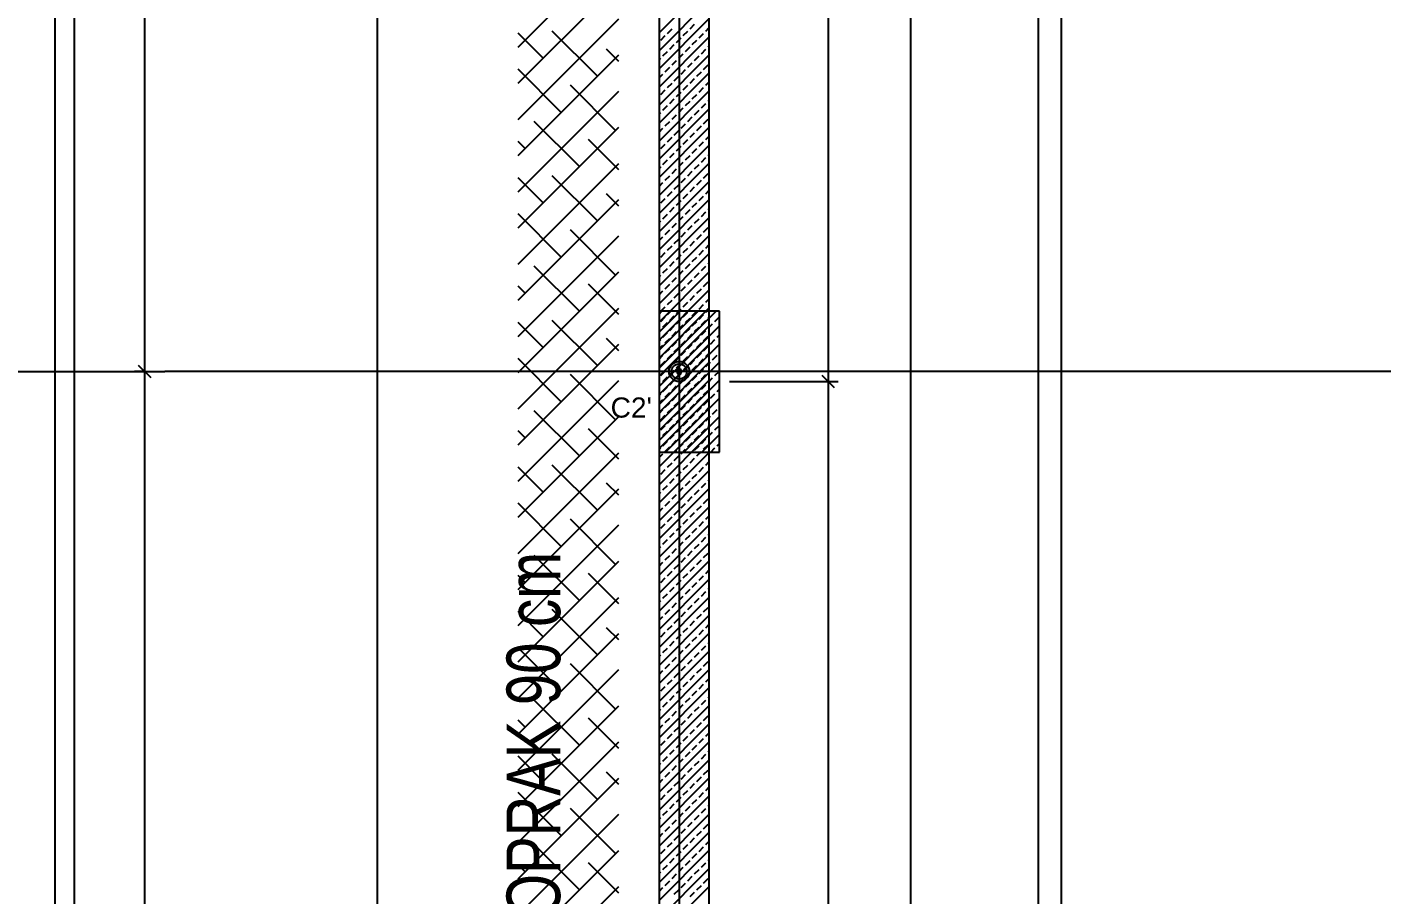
# Model space of a CAD drawing. Header units: millimetres. Extents: x 43168.9 to 43194.6, y -25545.1 to -25543.4.
# Drawn here: x 43169.0012 to 43169.1358, y -25544.1559 to -25544.0697 of the extents above; entities that cross this region are included whole.
import ezdxf

# ---------------------------------------------------------------- set-up
doc = ezdxf.new("R2010")
doc.units = ezdxf.units.MM
doc.header["$LTSCALE"] = 200
doc.linetypes.add('DASHDOT', pattern=[1, 0.5, -0.25, 0, -0.25])
doc.linetypes.add('DASHDOT2', pattern=[0.5, 0.25, -0.125, 0, -0.125])
for name, color, linetype in [('aks_sgh', 5, 'DASHDOT2'), ('arsasiniri_sgh', 10, 'Continuous'), ('kolon-b.a_sgh', 6, 'Continuous'), ('olcuaks_sgh', 41, 'Continuous'), ('olcuic_sgh', 183, 'Continuous'), ('tarama-betonarme_sgh', 223, 'Continuous'), ('tarama-zemin_sgh', 197, 'Continuous'), ('yapi-yaklasma_sgh', 41, 'DASHDOT'), ('yazi-genel_sgh', 7, 'Continuous')]:
    doc.layers.add(name, color=color, linetype=linetype)
doc.styles.add('1-200', font='arial.ttf', dxfattribs={"height": 60})
doc.styles.add('text2', font='arial.ttf')

msp = doc.modelspace()

# ---------------------------------------------------------------- hatches: boundary and pattern name
h = msp.add_hatch(color=256)
edge = h.paths.add_edge_path()
edge.add_arc((43169.066, -25544.10392), 0.001, 0, 360)
edge = h.paths.add_edge_path(flags=16)
edge.add_arc((43169.066, -25544.10392), 0.00075, 0, 360)

# ---------------------------------------------------------------- linework, layer by layer
at = {"color": 0, "linetype": 'ByBlock', "lineweight": -2}
for p, q in [((43169.01228, -25544.10332), (43169.01348, -25544.10452)), ((43169.01348, -25544.10452), (43169.01228, -25544.10332)), ((43169.0662, -25544.10372), (43169.0658, -25544.10372)), ((43169.0658, -25544.10372), (43169.0658, -25544.10412)), ((43169.0658, -25544.10412), (43169.0662, -25544.10412)), ((43169.06607, -25544.10385), (43169.06593, -25544.10399)), ((43169.06607, -25544.10399), (43169.06593, -25544.10385)), ((43169.0662, -25544.10412), (43169.0662, -25544.10372)), ((43169.08021, -25544.10432), (43169.08141, -25544.10552)), ((43169.08141, -25544.10552), (43169.08021, -25544.10432))]:
    msp.add_line(p, q, dxfattribs=at)
msp.add_line((43168.9922, -25544.10392), (43169.01488, -25544.10392))
at = {"color": 0, "linetype": 'Continuous', "lineweight": -2}
for radius in [0.001, 0.00075]:
    msp.add_circle((43169.066, -25544.10392), radius, dxfattribs=at)
at = {"layer": 'aks_sgh'}
for p, q in [((43169.036, -25543.74092), (43169.036, -25544.78992)), ((43169.066, -25543.74092), (43169.066, -25544.78992)), ((43169.089, -25543.74092), (43169.089, -25544.78992)), ((43169.99088, -25544.10392), (43169.01488, -25544.10392))]:
    msp.add_line(p, q, dxfattribs=at)
at = {"layer": 'arsasiniri_sgh', "color": 14}
msp.add_line((43169.004, -25544.89), (43169.004, -25543.58847), dxfattribs=at)
at = {"layer": 'kolon-b.a_sgh'}
for p, q in [((43169.064, -25543.97792), (43169.064, -25544.10992)), ((43169.069, -25544.10492), (43169.069, -25543.98292)), ((43169.07, -25544.09792), (43169.064, -25544.09792)), ((43169.064, -25544.09792), (43169.064, -25544.11192)), ((43169.07, -25544.11192), (43169.07, -25544.09792)), ((43169.069, -25544.10492), (43169.069, -25544.10492)), ((43169.069, -25544.22292), (43169.069, -25544.10492)), ((43169.064, -25544.10992), (43169.064, -25544.21792)), ((43169.064, -25544.10992), (43169.064, -25544.10992)), ((43169.064, -25544.11192), (43169.07, -25544.11192))]:
    msp.add_line(p, q, dxfattribs=at)
at = {"layer": 'olcuaks_sgh'}
for p, q in [((43169.00588, -25543.79213), (43169.00588, -25544.78874)), ((43169.01288, -25543.98367), (43169.01288, -25544.10417)), ((43169.01288, -25544.10367), (43169.01288, -25544.22417)), ((43169.01288, -25544.10392), (43169.01188, -25544.10392)), ((43169.01288, -25544.10392), (43169.01188, -25544.10392))]:
    msp.add_line(p, q, dxfattribs=at)
at = {"layer": 'olcuic_sgh'}
for p, q in [((43169.10169, -25543.91167), (43169.10169, -25544.78367)), ((43169.08081, -25543.98267), (43169.08081, -25544.10517)), ((43169.071, -25544.10492), (43169.08181, -25544.10492)), ((43169.071, -25544.10492), (43169.08181, -25544.10492)), ((43169.08081, -25544.10467), (43169.08081, -25544.22317))]:
    msp.add_line(p, q, dxfattribs=at)
at = {"layer": 'tarama-betonarme_sgh'}
for p, q in [((43169.064, -25544.07027), (43169.069, -25544.06527)), ((43169.064, -25544.07207), (43169.069, -25544.06707)), ((43169.064, -25544.07386), (43169.069, -25544.06886)), ((43169.06484, -25544.07033), (43169.06529, -25544.06988)), ((43169.06709, -25544.06988), (43169.06754, -25544.06943)), ((43169.06866, -25544.0701), (43169.069, -25544.06976)), ((43169.064, -25544.07566), (43169.069, -25544.07066)), ((43169.06417, -25544.071), (43169.06462, -25544.07055)), ((43169.06574, -25544.07123), (43169.06619, -25544.07078)), ((43169.06641, -25544.07055), (43169.06686, -25544.0701)), ((43169.06731, -25544.07145), (43169.06776, -25544.071)), ((43169.06798, -25544.07078), (43169.06843, -25544.07033)), ((43169.064, -25544.07745), (43169.069, -25544.07245)), ((43169.06439, -25544.07257), (43169.06484, -25544.07212)), ((43169.06507, -25544.0719), (43169.06551, -25544.07145)), ((43169.06596, -25544.0728), (43169.06641, -25544.07235)), ((43169.06664, -25544.07212), (43169.06709, -25544.07167)), ((43169.06754, -25544.07302), (43169.06798, -25544.07257)), ((43169.06821, -25544.07235), (43169.06866, -25544.0719)), ((43169.06888, -25544.07167), (43169.069, -25544.07156)), ((43169.064, -25544.07296), (43169.06417, -25544.0728)), ((43169.06462, -25544.07414), (43169.06507, -25544.07369)), ((43169.06529, -25544.07347), (43169.06574, -25544.07302)), ((43169.06619, -25544.07437), (43169.06664, -25544.07392)), ((43169.06686, -25544.07369), (43169.06731, -25544.07325)), ((43169.06843, -25544.07392), (43169.06888, -25544.07347)), ((43169.064, -25544.07925), (43169.069, -25544.07425)), ((43169.064, -25544.07476), (43169.06439, -25544.07437)), ((43169.06484, -25544.07572), (43169.06529, -25544.07527)), ((43169.06551, -25544.07504), (43169.06596, -25544.07459)), ((43169.06709, -25544.07527), (43169.06754, -25544.07482)), ((43169.06776, -25544.07459), (43169.06821, -25544.07414)), ((43169.06866, -25544.07549), (43169.069, -25544.07515)), ((43169.064, -25544.08105), (43169.069, -25544.07605)), ((43169.06417, -25544.07639), (43169.06462, -25544.07594)), ((43169.06574, -25544.07661), (43169.06619, -25544.07616)), ((43169.06641, -25544.07594), (43169.06686, -25544.07549)), ((43169.06731, -25544.07684), (43169.06776, -25544.07639)), ((43169.06798, -25544.07616), (43169.06843, -25544.07572)), ((43169.064, -25544.08284), (43169.069, -25544.07784)), ((43169.06439, -25544.07796), (43169.06484, -25544.07751)), ((43169.06507, -25544.07729), (43169.06551, -25544.07684)), ((43169.06596, -25544.07818), (43169.06641, -25544.07774)), ((43169.06664, -25544.07751), (43169.06709, -25544.07706)), ((43169.06754, -25544.07841), (43169.06798, -25544.07796)), ((43169.06821, -25544.07774), (43169.06866, -25544.07729)), ((43169.06888, -25544.07706), (43169.069, -25544.07694)), ((43169.064, -25544.07835), (43169.06417, -25544.07818)), ((43169.06462, -25544.07953), (43169.06507, -25544.07908)), ((43169.06529, -25544.07886), (43169.06574, -25544.07841)), ((43169.06619, -25544.07976), (43169.06664, -25544.07931)), ((43169.06686, -25544.07908), (43169.06731, -25544.07863)), ((43169.06843, -25544.07931), (43169.06888, -25544.07886)), ((43169.064, -25544.08464), (43169.069, -25544.07964)), ((43169.064, -25544.08015), (43169.06439, -25544.07976)), ((43169.06484, -25544.0811), (43169.06529, -25544.08065)), ((43169.06551, -25544.08043), (43169.06596, -25544.07998)), ((43169.06709, -25544.08065), (43169.06754, -25544.08021)), ((43169.06776, -25544.07998), (43169.06821, -25544.07953)), ((43169.06866, -25544.08088), (43169.069, -25544.08054)), ((43169.064, -25544.08643), (43169.069, -25544.08143)), ((43169.06417, -25544.08178), (43169.06462, -25544.08133)), ((43169.06574, -25544.082), (43169.06619, -25544.08155)), ((43169.06641, -25544.08133), (43169.06686, -25544.08088)), ((43169.06731, -25544.08223), (43169.06776, -25544.08178)), ((43169.06798, -25544.08155), (43169.06843, -25544.0811)), ((43169.064, -25544.08823), (43169.069, -25544.08323)), ((43169.06439, -25544.08335), (43169.06484, -25544.0829)), ((43169.06507, -25544.08267), (43169.06551, -25544.08223)), ((43169.06596, -25544.08357), (43169.06641, -25544.08312)), ((43169.06664, -25544.0829), (43169.06709, -25544.08245)), ((43169.06754, -25544.0838), (43169.06798, -25544.08335)), ((43169.06821, -25544.08312), (43169.06866, -25544.08267)), ((43169.06888, -25544.08245), (43169.069, -25544.08233)), ((43169.064, -25544.08374), (43169.06417, -25544.08357)), ((43169.06462, -25544.08492), (43169.06507, -25544.08447)), ((43169.06529, -25544.08425), (43169.06574, -25544.0838)), ((43169.06619, -25544.08514), (43169.06664, -25544.0847)), ((43169.06686, -25544.08447), (43169.06731, -25544.08402)), ((43169.06843, -25544.0847), (43169.06888, -25544.08425)), ((43169.064, -25544.09003), (43169.069, -25544.08503)), ((43169.064, -25544.08554), (43169.06439, -25544.08514)), ((43169.06484, -25544.08649), (43169.06529, -25544.08604)), ((43169.06551, -25544.08582), (43169.06596, -25544.08537)), ((43169.06709, -25544.08604), (43169.06754, -25544.08559)), ((43169.06776, -25544.08537), (43169.06821, -25544.08492)), ((43169.06866, -25544.08627), (43169.069, -25544.08592)), ((43169.064, -25544.09182), (43169.069, -25544.08682)), ((43169.06417, -25544.08717), (43169.06462, -25544.08672)), ((43169.06574, -25544.08739), (43169.06619, -25544.08694)), ((43169.06641, -25544.08672), (43169.06686, -25544.08627)), ((43169.06731, -25544.08761), (43169.06776, -25544.08717)), ((43169.06798, -25544.08694), (43169.06843, -25544.08649)), ((43169.064, -25544.09362), (43169.069, -25544.08862)), ((43169.06439, -25544.08874), (43169.06484, -25544.08829)), ((43169.06507, -25544.08806), (43169.06551, -25544.08761)), ((43169.06596, -25544.08896), (43169.06641, -25544.08851)), ((43169.06664, -25544.08829), (43169.06709, -25544.08784)), ((43169.06754, -25544.08919), (43169.06798, -25544.08874)), ((43169.06821, -25544.08851), (43169.06866, -25544.08806)), ((43169.06888, -25544.08784), (43169.069, -25544.08772)), ((43169.064, -25544.08913), (43169.06417, -25544.08896)), ((43169.06462, -25544.09031), (43169.06507, -25544.08986)), ((43169.06529, -25544.08963), (43169.06574, -25544.08919)), ((43169.06619, -25544.09053), (43169.06664, -25544.09008)), ((43169.06686, -25544.08986), (43169.06731, -25544.08941)), ((43169.06843, -25544.09008), (43169.06888, -25544.08963)), ((43169.064, -25544.09542), (43169.069, -25544.09042)), ((43169.064, -25544.09092), (43169.06439, -25544.09053)), ((43169.06484, -25544.09188), (43169.06529, -25544.09143)), ((43169.06551, -25544.09121), (43169.06596, -25544.09076)), ((43169.06709, -25544.09143), (43169.06754, -25544.09098)), ((43169.06776, -25544.09076), (43169.06821, -25544.09031)), ((43169.06866, -25544.09166), (43169.069, -25544.09131)), ((43169.064, -25544.09721), (43169.069, -25544.09221)), ((43169.06417, -25544.09255), (43169.06462, -25544.0921)), ((43169.06574, -25544.09278), (43169.06619, -25544.09233)), ((43169.06641, -25544.0921), (43169.06686, -25544.09166)), ((43169.06731, -25544.093), (43169.06776, -25544.09255)), ((43169.06798, -25544.09233), (43169.06843, -25544.09188)), ((43169.064, -25544.09901), (43169.069, -25544.09401)), ((43169.06439, -25544.09412), (43169.06484, -25544.09368)), ((43169.06507, -25544.09345), (43169.06551, -25544.093)), ((43169.06596, -25544.09435), (43169.06641, -25544.0939)), ((43169.06664, -25544.09368), (43169.06709, -25544.09323)), ((43169.06754, -25544.09457), (43169.06798, -25544.09412)), ((43169.06821, -25544.0939), (43169.06866, -25544.09345)), ((43169.06888, -25544.09323), (43169.069, -25544.09311)), ((43169.064, -25544.09452), (43169.06417, -25544.09435)), ((43169.06462, -25544.0957), (43169.06507, -25544.09525)), ((43169.06529, -25544.09502), (43169.06574, -25544.09457)), ((43169.06619, -25544.09592), (43169.06664, -25544.09547)), ((43169.06686, -25544.09525), (43169.06731, -25544.0948)), ((43169.06843, -25544.09547), (43169.06888, -25544.09502)), ((43169.064, -25544.1008), (43169.069, -25544.0958)), ((43169.064, -25544.09631), (43169.06439, -25544.09592)), ((43169.06484, -25544.09727), (43169.06529, -25544.09682)), ((43169.06551, -25544.09659), (43169.06596, -25544.09615)), ((43169.06709, -25544.09682), (43169.06754, -25544.09637)), ((43169.06776, -25544.09615), (43169.06821, -25544.0957)), ((43169.06866, -25544.09704), (43169.069, -25544.0967)), ((43169.064, -25544.1026), (43169.069, -25544.0976)), ((43169.064, -25544.09821), (43169.06429, -25544.09792)), ((43169.064, -25544.10001), (43169.06609, -25544.09792)), ((43169.064, -25544.1018), (43169.06788, -25544.09792)), ((43169.064, -25544.1036), (43169.06968, -25544.09792)), ((43169.06417, -25544.09794), (43169.06462, -25544.09749)), ((43169.06484, -25544.09827), (43169.06519, -25544.09792)), ((43169.06574, -25544.09817), (43169.06619, -25544.09772)), ((43169.06641, -25544.09749), (43169.06686, -25544.09704)), ((43169.06641, -25544.09849), (43169.06686, -25544.09804)), ((43169.06731, -25544.09839), (43169.06776, -25544.09794)), ((43169.06798, -25544.09772), (43169.06843, -25544.09727)), ((43169.06798, -25544.09872), (43169.06843, -25544.09827)), ((43169.06866, -25544.09804), (43169.06878, -25544.09792)), ((43169.064, -25544.1044), (43169.069, -25544.0994)), ((43169.064, -25544.1054), (43169.07, -25544.0994)), ((43169.06417, -25544.09894), (43169.06462, -25544.09849)), ((43169.06439, -25544.09951), (43169.06484, -25544.09906)), ((43169.06507, -25544.09884), (43169.06551, -25544.09839)), ((43169.06507, -25544.09984), (43169.06551, -25544.09939)), ((43169.06574, -25544.09917), (43169.06619, -25544.09872)), ((43169.06596, -25544.09974), (43169.06641, -25544.09929)), ((43169.06664, -25544.09906), (43169.06709, -25544.09861)), ((43169.06664, -25544.10006), (43169.06709, -25544.09961)), ((43169.06731, -25544.09939), (43169.06776, -25544.09894)), ((43169.06754, -25544.09996), (43169.06798, -25544.09951)), ((43169.06821, -25544.09929), (43169.06866, -25544.09884)), ((43169.06888, -25544.09861), (43169.069, -25544.0985)), ((43169.06888, -25544.09961), (43169.06933, -25544.09917)), ((43169.06956, -25544.09894), (43169.07, -25544.0985)), ((43169.064, -25544.09991), (43169.06417, -25544.09974)), ((43169.064, -25544.10091), (43169.06417, -25544.10074)), ((43169.06439, -25544.10051), (43169.06484, -25544.10006)), ((43169.06462, -25544.10108), (43169.06507, -25544.10064)), ((43169.06529, -25544.10041), (43169.06574, -25544.09996)), ((43169.06529, -25544.10141), (43169.06574, -25544.10096)), ((43169.06596, -25544.10074), (43169.06641, -25544.10029)), ((43169.06619, -25544.10131), (43169.06664, -25544.10086)), ((43169.06686, -25544.10064), (43169.06731, -25544.10019)), ((43169.06754, -25544.10096), (43169.06798, -25544.10051)), ((43169.06821, -25544.10029), (43169.06866, -25544.09984)), ((43169.06843, -25544.10086), (43169.06888, -25544.10041)), ((43169.06911, -25544.10119), (43169.06956, -25544.10074)), ((43169.06978, -25544.10051), (43169.07, -25544.10029)), ((43169.064, -25544.10619), (43169.069, -25544.10119)), ((43169.064, -25544.10719), (43169.07, -25544.10119)), ((43169.064, -25544.1017), (43169.06439, -25544.10131)), ((43169.064, -25544.1027), (43169.06439, -25544.10231)), ((43169.06462, -25544.10208), (43169.06507, -25544.10164)), ((43169.06484, -25544.10266), (43169.06529, -25544.10221)), ((43169.06551, -25544.10198), (43169.06596, -25544.10153)), ((43169.06619, -25544.10231), (43169.06664, -25544.10186)), ((43169.06686, -25544.10164), (43169.06731, -25544.10119)), ((43169.06709, -25544.10221), (43169.06754, -25544.10176)), ((43169.06776, -25544.10153), (43169.06821, -25544.10108)), ((43169.06776, -25544.10253), (43169.06821, -25544.10208)), ((43169.06843, -25544.10186), (43169.06888, -25544.10141)), ((43169.06866, -25544.10243), (43169.069, -25544.10209)), ((43169.06933, -25544.10276), (43169.06978, -25544.10231)), ((43169.064, -25544.10799), (43169.069, -25544.10299)), ((43169.064, -25544.10899), (43169.07, -25544.10299)), ((43169.06417, -25544.10333), (43169.06462, -25544.10288)), ((43169.06484, -25544.10366), (43169.06529, -25544.10321)), ((43169.06551, -25544.10298), (43169.06596, -25544.10253)), ((43169.06574, -25544.10355), (43169.06619, -25544.10311)), ((43169.06641, -25544.10288), (43169.06686, -25544.10243)), ((43169.06641, -25544.10388), (43169.06686, -25544.10343)), ((43169.06709, -25544.10321), (43169.06754, -25544.10276)), ((43169.06731, -25544.10378), (43169.06776, -25544.10333)), ((43169.06798, -25544.10311), (43169.06843, -25544.10266)), ((43169.06798, -25544.10411), (43169.06843, -25544.10366)), ((43169.06866, -25544.10343), (43169.06911, -25544.10298)), ((43169.064, -25544.10978), (43169.069, -25544.10478)), ((43169.064, -25544.11078), (43169.07, -25544.10478)), ((43169.06417, -25544.10433), (43169.06462, -25544.10388)), ((43169.06439, -25544.1049), (43169.06484, -25544.10445)), ((43169.06507, -25544.10423), (43169.06551, -25544.10378)), ((43169.06507, -25544.10523), (43169.06551, -25544.10478)), ((43169.06574, -25544.10455), (43169.06619, -25544.10411)), ((43169.06596, -25544.10513), (43169.06641, -25544.10468)), ((43169.06664, -25544.10445), (43169.06709, -25544.104)), ((43169.06664, -25544.10545), (43169.06709, -25544.105)), ((43169.06731, -25544.10478), (43169.06776, -25544.10433)), ((43169.06754, -25544.10535), (43169.06798, -25544.1049)), ((43169.06821, -25544.10468), (43169.06866, -25544.10423)), ((43169.06888, -25544.104), (43169.069, -25544.10389)), ((43169.06888, -25544.105), (43169.06933, -25544.10455)), ((43169.06956, -25544.10433), (43169.07, -25544.10389)), ((43169.064, -25544.10529), (43169.06417, -25544.10513)), ((43169.064, -25544.10629), (43169.06417, -25544.10613)), ((43169.06439, -25544.1059), (43169.06484, -25544.10545)), ((43169.06462, -25544.10647), (43169.06507, -25544.10602)), ((43169.06529, -25544.1058), (43169.06574, -25544.10535)), ((43169.06529, -25544.1068), (43169.06574, -25544.10635)), ((43169.06596, -25544.10613), (43169.06641, -25544.10568)), ((43169.06619, -25544.1067), (43169.06664, -25544.10625)), ((43169.06686, -25544.10602), (43169.06731, -25544.10557)), ((43169.06754, -25544.10635), (43169.06798, -25544.1059)), ((43169.06821, -25544.10568), (43169.06866, -25544.10523)), ((43169.06843, -25544.10625), (43169.06888, -25544.1058)), ((43169.06911, -25544.10657), (43169.06956, -25544.10613)), ((43169.06978, -25544.1059), (43169.07, -25544.10568)), ((43169.064, -25544.11158), (43169.069, -25544.10658)), ((43169.064, -25544.10709), (43169.06439, -25544.1067)), ((43169.064, -25544.10809), (43169.06439, -25544.1077)), ((43169.06462, -25544.10747), (43169.06507, -25544.10702)), ((43169.06466, -25544.11192), (43169.07, -25544.10658)), ((43169.06484, -25544.10804), (43169.06529, -25544.1076)), ((43169.06551, -25544.10737), (43169.06596, -25544.10692)), ((43169.06619, -25544.1077), (43169.06664, -25544.10725)), ((43169.06686, -25544.10702), (43169.06731, -25544.10657)), ((43169.06709, -25544.1076), (43169.06754, -25544.10715)), ((43169.06776, -25544.10692), (43169.06821, -25544.10647)), ((43169.06776, -25544.10792), (43169.06821, -25544.10747)), ((43169.06843, -25544.10725), (43169.06888, -25544.1068)), ((43169.06866, -25544.10782), (43169.069, -25544.10748)), ((43169.06933, -25544.10815), (43169.06978, -25544.1077)), ((43169.064, -25544.11338), (43169.069, -25544.10838)), ((43169.06417, -25544.10872), (43169.06462, -25544.10827)), ((43169.06484, -25544.10904), (43169.06529, -25544.1086)), ((43169.06551, -25544.10837), (43169.06596, -25544.10792)), ((43169.06574, -25544.10894), (43169.06619, -25544.10849)), ((43169.06641, -25544.10827), (43169.06686, -25544.10782)), ((43169.06641, -25544.10927), (43169.06686, -25544.10882)), ((43169.06646, -25544.11192), (43169.07, -25544.10838)), ((43169.06709, -25544.1086), (43169.06754, -25544.10815)), ((43169.06731, -25544.10917), (43169.06776, -25544.10872)), ((43169.06798, -25544.10849), (43169.06843, -25544.10804)), ((43169.06798, -25544.10949), (43169.06843, -25544.10904)), ((43169.06866, -25544.10882), (43169.06911, -25544.10837)), ((43169.064, -25544.11517), (43169.069, -25544.11017)), ((43169.06417, -25544.10972), (43169.06462, -25544.10927)), ((43169.06439, -25544.11029), (43169.06484, -25544.10984)), ((43169.06507, -25544.10962), (43169.06551, -25544.10917)), ((43169.06507, -25544.11062), (43169.06551, -25544.11017)), ((43169.06574, -25544.10994), (43169.06619, -25544.10949)), ((43169.06596, -25544.11051), (43169.06641, -25544.11006)), ((43169.06664, -25544.10984), (43169.06709, -25544.10939)), ((43169.06664, -25544.11084), (43169.06709, -25544.11039)), ((43169.06731, -25544.11017), (43169.06776, -25544.10972)), ((43169.06754, -25544.11074), (43169.06798, -25544.11029)), ((43169.06821, -25544.11006), (43169.06866, -25544.10962)), ((43169.06825, -25544.11192), (43169.07, -25544.11017)), ((43169.06888, -25544.10939), (43169.069, -25544.10927)), ((43169.06888, -25544.11039), (43169.06933, -25544.10994)), ((43169.06956, -25544.10972), (43169.07, -25544.10927)), ((43169.064, -25544.11068), (43169.06417, -25544.11051)), ((43169.064, -25544.11168), (43169.06417, -25544.11151)), ((43169.06439, -25544.11129), (43169.06484, -25544.11084)), ((43169.06462, -25544.11186), (43169.06507, -25544.11141)), ((43169.06529, -25544.11119), (43169.06574, -25544.11074)), ((43169.06556, -25544.11192), (43169.06574, -25544.11174)), ((43169.06596, -25544.11151), (43169.06641, -25544.11106)), ((43169.06619, -25544.11209), (43169.06664, -25544.11164)), ((43169.06686, -25544.11141), (43169.06731, -25544.11096)), ((43169.06754, -25544.11174), (43169.06798, -25544.11129)), ((43169.06821, -25544.11106), (43169.06866, -25544.11062)), ((43169.06843, -25544.11164), (43169.06888, -25544.11119)), ((43169.06915, -25544.11192), (43169.06956, -25544.11151)), ((43169.06978, -25544.11129), (43169.07, -25544.11107)), ((43169.064, -25544.11697), (43169.069, -25544.11197)), ((43169.064, -25544.11248), (43169.06439, -25544.11209)), ((43169.06484, -25544.11343), (43169.06529, -25544.11298)), ((43169.06551, -25544.11276), (43169.06596, -25544.11231)), ((43169.06709, -25544.11298), (43169.06754, -25544.11253)), ((43169.06776, -25544.11231), (43169.06821, -25544.11186)), ((43169.06866, -25544.11321), (43169.069, -25544.11287)), ((43169.064, -25544.11876), (43169.069, -25544.11376)), ((43169.06417, -25544.11411), (43169.06462, -25544.11366)), ((43169.06574, -25544.11433), (43169.06619, -25544.11388)), ((43169.06641, -25544.11366), (43169.06686, -25544.11321)), ((43169.06731, -25544.11455), (43169.06776, -25544.11411)), ((43169.06798, -25544.11388), (43169.06843, -25544.11343)), ((43169.064, -25544.12056), (43169.069, -25544.11556)), ((43169.06439, -25544.11568), (43169.06484, -25544.11523)), ((43169.06507, -25544.115), (43169.06551, -25544.11455)), ((43169.06596, -25544.1159), (43169.06641, -25544.11545)), ((43169.06664, -25544.11523), (43169.06709, -25544.11478)), ((43169.06754, -25544.11613), (43169.06798, -25544.11568)), ((43169.06821, -25544.11545), (43169.06866, -25544.115)), ((43169.06888, -25544.11478), (43169.069, -25544.11466)), ((43169.064, -25544.11607), (43169.06417, -25544.1159)), ((43169.06462, -25544.11725), (43169.06507, -25544.1168)), ((43169.06529, -25544.11658), (43169.06574, -25544.11613)), ((43169.06619, -25544.11747), (43169.06664, -25544.11702)), ((43169.06686, -25544.1168), (43169.06731, -25544.11635)), ((43169.06843, -25544.11702), (43169.06888, -25544.11658)), ((43169.064, -25544.12236), (43169.069, -25544.11736)), ((43169.064, -25544.11787), (43169.06439, -25544.11747)), ((43169.06484, -25544.11882), (43169.06529, -25544.11837)), ((43169.06551, -25544.11815), (43169.06596, -25544.1177)), ((43169.06709, -25544.11837), (43169.06754, -25544.11792)), ((43169.06776, -25544.1177), (43169.06821, -25544.11725)), ((43169.06866, -25544.1186), (43169.069, -25544.11825)), ((43169.064, -25544.12415), (43169.069, -25544.11915)), ((43169.06417, -25544.11949), (43169.06462, -25544.11905)), ((43169.06574, -25544.11972), (43169.06619, -25544.11927)), ((43169.06641, -25544.11905), (43169.06686, -25544.1186)), ((43169.06731, -25544.11994), (43169.06776, -25544.11949)), ((43169.06798, -25544.11927), (43169.06843, -25544.11882)), ((43169.064, -25544.12595), (43169.069, -25544.12095)), ((43169.06439, -25544.12107), (43169.06484, -25544.12062)), ((43169.06507, -25544.12039), (43169.06551, -25544.11994)), ((43169.06596, -25544.12129), (43169.06641, -25544.12084)), ((43169.06664, -25544.12062), (43169.06709, -25544.12017)), ((43169.06754, -25544.12151), (43169.06798, -25544.12107)), ((43169.06821, -25544.12084), (43169.06866, -25544.12039)), ((43169.06888, -25544.12017), (43169.069, -25544.12005)), ((43169.064, -25544.12146), (43169.06417, -25544.12129)), ((43169.06462, -25544.12264), (43169.06507, -25544.12219)), ((43169.06529, -25544.12196), (43169.06574, -25544.12151)), ((43169.06619, -25544.12286), (43169.06664, -25544.12241)), ((43169.06686, -25544.12219), (43169.06731, -25544.12174)), ((43169.06843, -25544.12241), (43169.06888, -25544.12196)), ((43169.064, -25544.12774), (43169.069, -25544.12274)), ((43169.064, -25544.12325), (43169.06439, -25544.12286)), ((43169.06484, -25544.12421), (43169.06529, -25544.12376)), ((43169.06551, -25544.12354), (43169.06596, -25544.12309)), ((43169.06709, -25544.12376), (43169.06754, -25544.12331)), ((43169.06776, -25544.12309), (43169.06821, -25544.12264)), ((43169.06866, -25544.12398), (43169.069, -25544.12364)), ((43169.064, -25544.12954), (43169.069, -25544.12454)), ((43169.06417, -25544.12488), (43169.06462, -25544.12443)), ((43169.06574, -25544.12511), (43169.06619, -25544.12466)), ((43169.06641, -25544.12443), (43169.06686, -25544.12398)), ((43169.06731, -25544.12533), (43169.06776, -25544.12488)), ((43169.06798, -25544.12466), (43169.06843, -25544.12421)), ((43169.064, -25544.13134), (43169.069, -25544.12634)), ((43169.06439, -25544.12645), (43169.06484, -25544.126)), ((43169.06507, -25544.12578), (43169.06551, -25544.12533)), ((43169.06596, -25544.12668), (43169.06641, -25544.12623)), ((43169.06664, -25544.126), (43169.06709, -25544.12556)), ((43169.06754, -25544.1269), (43169.06798, -25544.12645)), ((43169.06821, -25544.12623), (43169.06866, -25544.12578)), ((43169.06888, -25544.12556), (43169.069, -25544.12544)), ((43169.064, -25544.12685), (43169.06417, -25544.12668)), ((43169.06462, -25544.12803), (43169.06507, -25544.12758)), ((43169.06529, -25544.12735), (43169.06574, -25544.1269)), ((43169.06619, -25544.12825), (43169.06664, -25544.1278)), ((43169.06686, -25544.12758), (43169.06731, -25544.12713)), ((43169.06843, -25544.1278), (43169.06888, -25544.12735)), ((43169.064, -25544.13313), (43169.069, -25544.12813)), ((43169.064, -25544.12864), (43169.06439, -25544.12825)), ((43169.06484, -25544.1296), (43169.06529, -25544.12915)), ((43169.06551, -25544.12892), (43169.06596, -25544.12847)), ((43169.06709, -25544.12915), (43169.06754, -25544.1287)), ((43169.06776, -25544.12847), (43169.06821, -25544.12803)), ((43169.06866, -25544.12937), (43169.069, -25544.12903)), ((43169.064, -25544.13493), (43169.069, -25544.12993)), ((43169.06417, -25544.13027), (43169.06462, -25544.12982)), ((43169.06574, -25544.13049), (43169.06619, -25544.13005)), ((43169.06641, -25544.12982), (43169.06686, -25544.12937)), ((43169.06731, -25544.13072), (43169.06776, -25544.13027)), ((43169.06798, -25544.13005), (43169.06843, -25544.1296)), ((43169.064, -25544.13672), (43169.069, -25544.13172)), ((43169.06439, -25544.13184), (43169.06484, -25544.13139)), ((43169.06507, -25544.13117), (43169.06551, -25544.13072)), ((43169.06596, -25544.13207), (43169.06641, -25544.13162)), ((43169.06664, -25544.13139), (43169.06709, -25544.13094)), ((43169.06754, -25544.13229), (43169.06798, -25544.13184)), ((43169.06821, -25544.13162), (43169.06866, -25544.13117)), ((43169.06888, -25544.13094), (43169.069, -25544.13083)), ((43169.064, -25544.13223), (43169.06417, -25544.13207)), ((43169.06462, -25544.13341), (43169.06507, -25544.13296)), ((43169.06529, -25544.13274), (43169.06574, -25544.13229)), ((43169.06619, -25544.13364), (43169.06664, -25544.13319)), ((43169.06686, -25544.13296), (43169.06731, -25544.13252)), ((43169.06843, -25544.13319), (43169.06888, -25544.13274)), ((43169.064, -25544.13852), (43169.069, -25544.13352)), ((43169.064, -25544.13403), (43169.06439, -25544.13364)), ((43169.06484, -25544.13498), (43169.06529, -25544.13454)), ((43169.06551, -25544.13431), (43169.06596, -25544.13386)), ((43169.06709, -25544.13454), (43169.06754, -25544.13409)), ((43169.06776, -25544.13386), (43169.06821, -25544.13341)), ((43169.06866, -25544.13476), (43169.069, -25544.13442)), ((43169.064, -25544.14032), (43169.069, -25544.13532)), ((43169.06417, -25544.13566), (43169.06462, -25544.13521)), ((43169.06574, -25544.13588), (43169.06619, -25544.13543)), ((43169.06641, -25544.13521), (43169.06686, -25544.13476)), ((43169.06731, -25544.13611), (43169.06776, -25544.13566)), ((43169.06798, -25544.13543), (43169.06843, -25544.13498)), ((43169.064, -25544.14211), (43169.069, -25544.13711)), ((43169.06439, -25544.13723), (43169.06484, -25544.13678)), ((43169.06507, -25544.13656), (43169.06551, -25544.13611)), ((43169.06596, -25544.13745), (43169.06641, -25544.13701)), ((43169.06664, -25544.13678), (43169.06709, -25544.13633)), ((43169.06754, -25544.13768), (43169.06798, -25544.13723)), ((43169.06821, -25544.13701), (43169.06866, -25544.13656)), ((43169.06888, -25544.13633), (43169.069, -25544.13621)), ((43169.064, -25544.13762), (43169.06417, -25544.13745)), ((43169.06462, -25544.1388), (43169.06507, -25544.13835)), ((43169.06529, -25544.13813), (43169.06574, -25544.13768)), ((43169.06619, -25544.13903), (43169.06664, -25544.13858)), ((43169.06686, -25544.13835), (43169.06731, -25544.1379)), ((43169.06843, -25544.13858), (43169.06888, -25544.13813)), ((43169.064, -25544.14391), (43169.069, -25544.13891)), ((43169.064, -25544.13942), (43169.06439, -25544.13903)), ((43169.06484, -25544.14037), (43169.06529, -25544.13992)), ((43169.06551, -25544.1397), (43169.06596, -25544.13925)), ((43169.06709, -25544.13992), (43169.06754, -25544.13948)), ((43169.06776, -25544.13925), (43169.06821, -25544.1388)), ((43169.06866, -25544.14015), (43169.069, -25544.13981)), ((43169.064, -25544.1457), (43169.069, -25544.1407)), ((43169.06417, -25544.14105), (43169.06462, -25544.1406)), ((43169.06574, -25544.14127), (43169.06619, -25544.14082)), ((43169.06641, -25544.1406), (43169.06686, -25544.14015)), ((43169.06731, -25544.1415), (43169.06776, -25544.14105)), ((43169.06798, -25544.14082), (43169.06843, -25544.14037)), ((43169.064, -25544.1475), (43169.069, -25544.1425)), ((43169.06439, -25544.14262), (43169.06484, -25544.14217)), ((43169.06507, -25544.14194), (43169.06551, -25544.1415)), ((43169.06596, -25544.14284), (43169.06641, -25544.14239)), ((43169.06664, -25544.14217), (43169.06709, -25544.14172)), ((43169.06754, -25544.14307), (43169.06798, -25544.14262)), ((43169.06821, -25544.14239), (43169.06866, -25544.14194)), ((43169.06888, -25544.14172), (43169.069, -25544.1416)), ((43169.064, -25544.14301), (43169.06417, -25544.14284)), ((43169.06462, -25544.14419), (43169.06507, -25544.14374)), ((43169.06529, -25544.14352), (43169.06574, -25544.14307)), ((43169.06619, -25544.14441), (43169.06664, -25544.14397)), ((43169.06686, -25544.14374), (43169.06731, -25544.14329)), ((43169.06843, -25544.14397), (43169.06888, -25544.14352)), ((43169.064, -25544.1493), (43169.069, -25544.1443)), ((43169.064, -25544.14481), (43169.06439, -25544.14441)), ((43169.06484, -25544.14576), (43169.06529, -25544.14531)), ((43169.06551, -25544.14509), (43169.06596, -25544.14464)), ((43169.06709, -25544.14531), (43169.06754, -25544.14486)), ((43169.06776, -25544.14464), (43169.06821, -25544.14419)), ((43169.06866, -25544.14554), (43169.069, -25544.14519)), ((43169.064, -25544.15109), (43169.069, -25544.14609)), ((43169.06417, -25544.14643), (43169.06462, -25544.14599)), ((43169.06574, -25544.14666), (43169.06619, -25544.14621)), ((43169.06641, -25544.14599), (43169.06686, -25544.14554)), ((43169.06731, -25544.14688), (43169.06776, -25544.14643)), ((43169.06798, -25544.14621), (43169.06843, -25544.14576)), ((43169.064, -25544.15289), (43169.069, -25544.14789)), ((43169.06439, -25544.14801), (43169.06484, -25544.14756)), ((43169.06507, -25544.14733), (43169.06551, -25544.14688)), ((43169.06596, -25544.14823), (43169.06641, -25544.14778)), ((43169.06664, -25544.14756), (43169.06709, -25544.14711)), ((43169.06754, -25544.14846), (43169.06798, -25544.14801)), ((43169.06821, -25544.14778), (43169.06866, -25544.14733)), ((43169.06888, -25544.14711), (43169.069, -25544.14699)), ((43169.064, -25544.1484), (43169.06417, -25544.14823)), ((43169.06462, -25544.14958), (43169.06507, -25544.14913)), ((43169.06529, -25544.1489), (43169.06574, -25544.14846)), ((43169.06619, -25544.1498), (43169.06664, -25544.14935)), ((43169.06686, -25544.14913), (43169.06731, -25544.14868)), ((43169.06843, -25544.14935), (43169.06888, -25544.1489)), ((43169.064, -25544.15468), (43169.069, -25544.14968)), ((43169.064, -25544.15019), (43169.06439, -25544.1498)), ((43169.06484, -25544.15115), (43169.06529, -25544.1507)), ((43169.06551, -25544.15048), (43169.06596, -25544.15003)), ((43169.06709, -25544.1507), (43169.06754, -25544.15025)), ((43169.06776, -25544.15003), (43169.06821, -25544.14958)), ((43169.06866, -25544.15092), (43169.069, -25544.15058)), ((43169.064, -25544.15648), (43169.069, -25544.15148)), ((43169.06417, -25544.15182), (43169.06462, -25544.15137)), ((43169.06574, -25544.15205), (43169.06619, -25544.1516)), ((43169.06641, -25544.15137), (43169.06686, -25544.15092)), ((43169.06731, -25544.15227), (43169.06776, -25544.15182)), ((43169.06798, -25544.1516), (43169.06843, -25544.15115)), ((43169.064, -25544.15828), (43169.069, -25544.15328)), ((43169.06439, -25544.15339), (43169.06484, -25544.15295)), ((43169.06507, -25544.15272), (43169.06551, -25544.15227)), ((43169.06596, -25544.15362), (43169.06641, -25544.15317)), ((43169.06664, -25544.15295), (43169.06709, -25544.1525)), ((43169.06754, -25544.15384), (43169.06798, -25544.15339)), ((43169.06821, -25544.15317), (43169.06866, -25544.15272)), ((43169.06888, -25544.1525), (43169.069, -25544.15238)), ((43169.064, -25544.15379), (43169.06417, -25544.15362)), ((43169.06462, -25544.15497), (43169.06507, -25544.15452)), ((43169.06529, -25544.15429), (43169.06574, -25544.15384)), ((43169.06619, -25544.15519), (43169.06664, -25544.15474)), ((43169.06686, -25544.15452), (43169.06731, -25544.15407)), ((43169.06843, -25544.15474), (43169.06888, -25544.15429)), ((43169.064, -25544.16007), (43169.069, -25544.15507)), ((43169.064, -25544.15558), (43169.06439, -25544.15519)), ((43169.06551, -25544.15586), (43169.06596, -25544.15542)), ((43169.06709, -25544.15609), (43169.06754, -25544.15564)), ((43169.06776, -25544.15542), (43169.06821, -25544.15497))]:
    msp.add_line(p, q, dxfattribs=at)
at = {"layer": 'tarama-zemin_sgh'}
for p, q in [((43169.05, -25544.0717), (43169.06, -25544.0617)), ((43169.05, -25544.07529), (43169.06, -25544.06529)), ((43169.05, -25544.07888), (43169.06, -25544.06888)), ((43169.05249, -25544.0728), (43169.05, -25544.0703)), ((43169.05788, -25544.07459), (43169.05339, -25544.0701)), ((43169.05, -25544.08247), (43169.06, -25544.07247)), ((43169.06, -25544.07312), (43169.05878, -25544.0719)), ((43169.05429, -25544.07818), (43169.05, -25544.0739)), ((43169.05, -25544.08607), (43169.06, -25544.07607)), ((43169.05968, -25544.07998), (43169.05519, -25544.07549)), ((43169.05609, -25544.08357), (43169.0516, -25544.07908)), ((43169.05, -25544.08966), (43169.06, -25544.07966)), ((43169.0507, -25544.08178), (43169.05, -25544.08108)), ((43169.06, -25544.0839), (43169.05698, -25544.08088)), ((43169.05, -25544.09325), (43169.06, -25544.08325)), ((43169.05249, -25544.08717), (43169.05, -25544.08467)), ((43169.05788, -25544.08896), (43169.05339, -25544.08447)), ((43169.05, -25544.09684), (43169.06, -25544.08684)), ((43169.06, -25544.08749), (43169.05878, -25544.08627)), ((43169.05429, -25544.09255), (43169.05, -25544.08826)), ((43169.05968, -25544.09435), (43169.05519, -25544.08986)), ((43169.05, -25544.10043), (43169.06, -25544.09043)), ((43169.05, -25544.10403), (43169.06, -25544.09403)), ((43169.05609, -25544.09794), (43169.0516, -25544.09345)), ((43169.0507, -25544.09615), (43169.05, -25544.09545)), ((43169.06, -25544.09826), (43169.05698, -25544.09525)), ((43169.05, -25544.10762), (43169.06, -25544.09762)), ((43169.05249, -25544.10153), (43169.05, -25544.09904)), ((43169.05788, -25544.10333), (43169.05339, -25544.09884)), ((43169.06, -25544.10186), (43169.05878, -25544.10064)), ((43169.05, -25544.11121), (43169.06, -25544.10121)), ((43169.05429, -25544.10692), (43169.05, -25544.10263)), ((43169.05, -25544.1148), (43169.06, -25544.1048)), ((43169.05968, -25544.10872), (43169.05519, -25544.10423)), ((43169.05, -25544.1184), (43169.06, -25544.1084)), ((43169.05609, -25544.11231), (43169.0516, -25544.10782)), ((43169.0507, -25544.11051), (43169.05, -25544.10982)), ((43169.06, -25544.11263), (43169.05698, -25544.10962)), ((43169.05, -25544.12199), (43169.06, -25544.11199)), ((43169.05249, -25544.1159), (43169.05, -25544.11341)), ((43169.05788, -25544.1177), (43169.05339, -25544.11321)), ((43169.05, -25544.12558), (43169.06, -25544.11558)), ((43169.06, -25544.11622), (43169.05878, -25544.115)), ((43169.05429, -25544.12129), (43169.05, -25544.117)), ((43169.05, -25544.12917), (43169.06, -25544.11917)), ((43169.05968, -25544.12309), (43169.05519, -25544.1186)), ((43169.05609, -25544.12668), (43169.0516, -25544.12219)), ((43169.05, -25544.13276), (43169.06, -25544.12276)), ((43169.0507, -25544.12488), (43169.05, -25544.12418)), ((43169.06, -25544.127), (43169.05698, -25544.12398)), ((43169.05, -25544.13636), (43169.06, -25544.12636)), ((43169.05249, -25544.13027), (43169.05, -25544.12778)), ((43169.05788, -25544.13207), (43169.05339, -25544.12758)), ((43169.05, -25544.13995), (43169.06, -25544.12995)), ((43169.06, -25544.13059), (43169.05878, -25544.12937)), ((43169.05429, -25544.13566), (43169.05, -25544.13137)), ((43169.05968, -25544.13745), (43169.05519, -25544.13296)), ((43169.05, -25544.14354), (43169.06, -25544.13354)), ((43169.05, -25544.14713), (43169.06, -25544.13713)), ((43169.05609, -25544.14105), (43169.0516, -25544.13656)), ((43169.0507, -25544.13925), (43169.05, -25544.13855)), ((43169.06, -25544.14137), (43169.05698, -25544.13835)), ((43169.05, -25544.15072), (43169.06, -25544.14072)), ((43169.05249, -25544.14464), (43169.05, -25544.14215)), ((43169.05788, -25544.14643), (43169.05339, -25544.14194)), ((43169.06, -25544.14496), (43169.05878, -25544.14374)), ((43169.05, -25544.15432), (43169.06, -25544.14432)), ((43169.05429, -25544.15003), (43169.05, -25544.14574)), ((43169.05, -25544.15791), (43169.06, -25544.14791)), ((43169.05968, -25544.15182), (43169.05519, -25544.14733)), ((43169.05, -25544.1615), (43169.06, -25544.1515)), ((43169.05609, -25544.15542), (43169.0516, -25544.15092)), ((43169.0507, -25544.15362), (43169.05, -25544.15292)), ((43169.06, -25544.15574), (43169.05698, -25544.15272)), ((43169.05, -25544.16509), (43169.06, -25544.15509))]:
    msp.add_line(p, q, dxfattribs=at)
at = {"layer": 'yapi-yaklasma_sgh'}
msp.add_line((43169.104, -25544.78759), (43169.104, -25543.79476), dxfattribs=at)

# ---------------------------------------------------------------- texts
at = {"layer": 'aks_sgh', "style": '1-200'}
msp.add_text("C2'", height=0.002, rotation=0, dxfattribs=at).set_placement((43169.05919, -25544.1085))
at = {"layer": 'yazi-genel_sgh', "color": 252, "style": 'text2', "width": 0.75}
msp.add_text('SIKIŞTIRILMIŞ TOPRAK 90 cm', height=0.0053333, rotation=90, dxfattribs=at).set_placement((43169.05418, -25544.20102))

doc.saveas('drawing.dxf')
